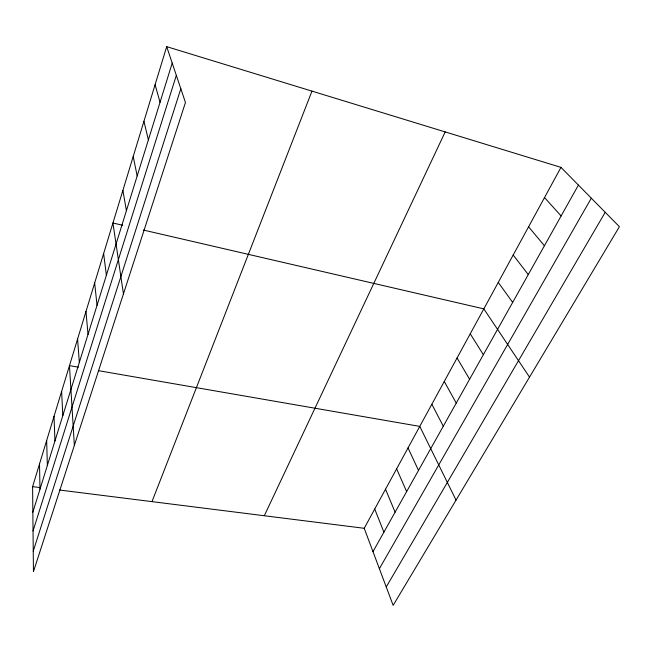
<?xml version="1.0" encoding="UTF-8"?>
<svg xmlns="http://www.w3.org/2000/svg" width="652" height="652" viewBox="0 0 652 652"><rect width="100%" height="100%" fill="white"/><g stroke="black" fill="none" stroke-linecap="round" stroke-linejoin="round"><path stroke-width="0.98" d="M166.684 46.642L185.453 102.503L33.448 571.649L32.6 486.645L166.684 46.642L560.981 167.368L619.4 226.7L393.148 605.358L364.215 528.291L560.981 167.368M32.853 512.187L172.209 63.081M33.04 530.964L176.333 75.355M33.244 551.168L180.832 88.737M151.989 501.632L311.974 91.125M264.305 515.74L445.186 131.916M372.985 551.641L578.422 185.078M379.391 568.707L591.307 198.167M386.245 586.955L605.219 212.299M32.6 486.645L40.571 487.639M59.503 490.019L364.215 528.291M78.452 367.198L69.471 365.642L74.352 445.397M98.411 370.662L419.774 426.392L456.041 500.108M122.731 225.266L112.943 223L123.44 293.905M143.285 230.026L483.833 308.877L529.522 377.125M544.51 197.58L561.119 215.942M528.585 226.782L544.412 245.755M513.181 255.046L528.267 274.565M498.275 282.397L512.659 302.422M470.247 333.8L483.352 354.704M457.068 357.981L469.587 379.268M444.273 381.453L456.237 403.083M431.844 404.248L443.287 426.196M408.038 447.916L418.502 470.426M396.628 468.845L406.636 491.592M385.528 489.204L395.104 512.17M374.729 509.008L383.889 532.179M155.086 84.719L160.05 102.266M143.929 121.313L148.387 139.862M133.204 156.513L137.181 175.967M122.886 190.384L126.415 210.669M103.635 253.538L106.374 275.242M94.654 283.017L97.042 305.332M85.974 311.493L88.028 334.362M77.588 339.024L79.332 362.39M61.622 391.404L62.812 415.65M54.018 416.351L54.955 440.972M46.659 440.516L47.352 465.471M39.519 463.931L39.984 489.196"/></g></svg>
